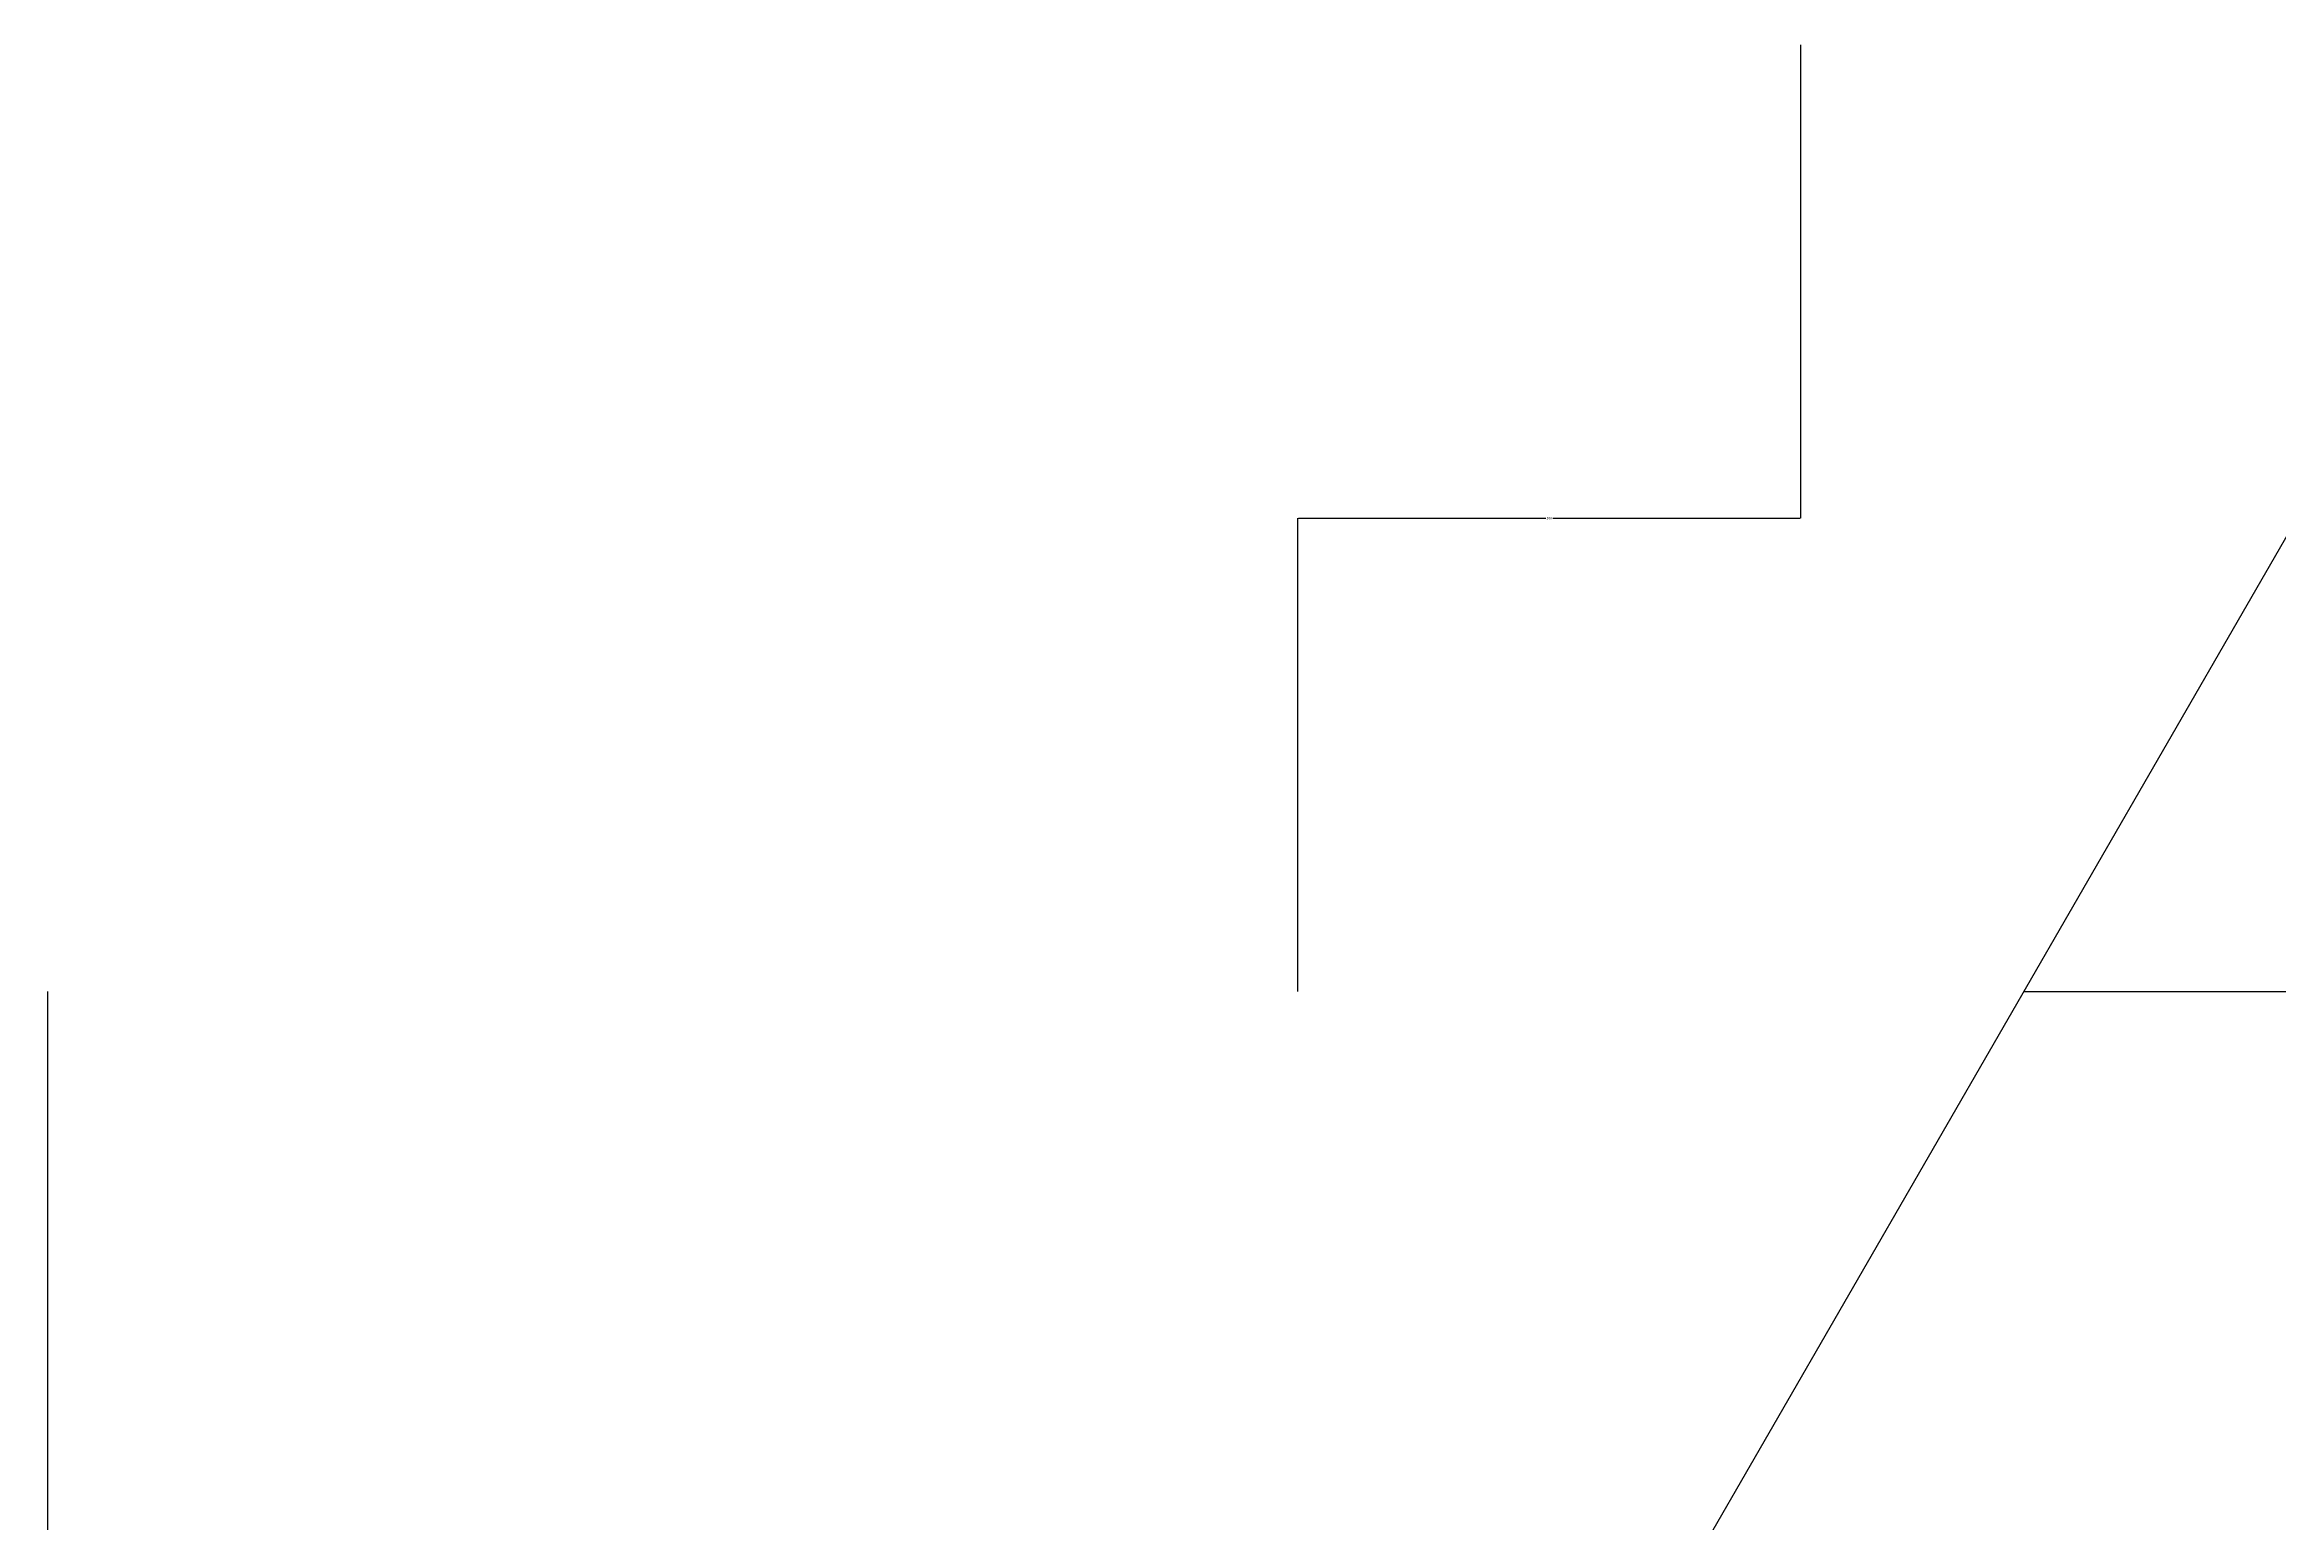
# Model space of a CAD drawing. Header units: metres. Extents: x 4568 to 182545, y -86951 to 35529.
# Drawn here: x 25917 to 26868, y -59697 to -59068 of the extents above; entities that cross this region are included whole.
import ezdxf

# ---------------------------------------------------------------- set-up
doc = ezdxf.new("R2010")
doc.units = ezdxf.units.M
for name, color, linetype in [('AXIS', 9, 'Continuous'), ('CCX', 7, 'Continuous'), ('LIS', 2, 'Continuous')]:
    doc.layers.add(name, color=color, linetype=linetype)
doc.dimstyles.get("Standard").update_dxf_attribs({"dimtxt": 2.5, "dimasz": 2.5, "dimexe": 1.25, "dimexo": 0.625, "dimtad": 1, "dimcen": 2.5, "dimazin": 3, "dimtfac": 1, "dimtmove": 0, "dimatfit": 3})

# ---------------------------------------------------------------- blocks, each defined once
blk = doc.blocks.new('_CLOSEDFILLED')
at = {"color": 0, "linetype": 'BYBLOCK'}
blk.add_solid([(-1, 0.2), (0, 0), (-1, -0.2)], dxfattribs=at)
blk = doc.blocks.new('*D525')
for p, q in [((26664.3, -59067.57), (26664.3, -59269.19)), ((26450.27, -59470.81), (26450.27, -59269.19)), ((26450.52, -59269.19), (26555.785, -59269.19)), ((26558.785, -59269.19), (26664.05, -59269.19))]:
    blk.add_line(p, q)
at = {"layer": 'Defpoints'}
for p in [(26664.3, -59067.57), (26450.27, -59269.19), (26450.27, -59470.81)]:
    blk.add_point(p, dxfattribs=at)
at = {"layer": 'CCX', "xscale": 0.25, "yscale": 0.25, "rotation": 180}
blk.add_blockref('_CLOSEDFILLED', (26450.27, -59269.19), dxfattribs=at)
at = {"layer": 'CCX', "xscale": 0.25, "yscale": 0.25}
blk.add_blockref('_CLOSEDFILLED', (26664.3, -59269.19), dxfattribs=at)
at = {"layer": 'CCX', "insert": (26557.285, -59269.19), "char_height": 1, "attachment_point": 5}
blk.add_mtext('500', dxfattribs=at)
blk = doc.blocks.new('*D528')
for p, q in [((25917.73, -59470.81), (25917.73, -59820.02)), ((25917.48, -59820.02), (25917.23, -59820.02)), ((25917.73, -60169.22), (25917.73, -59820.02)), ((25917.73, -59820.02), (25917.73, -59820.02)), ((25917.98, -59820.02), (25918.23, -59820.02))]:
    blk.add_line(p, q)
at = {"layer": 'Defpoints'}
for p in [(25917.73, -59470.81), (25917.73, -59820.02), (25917.73, -60169.22)]:
    blk.add_point(p, dxfattribs=at)
at = {"layer": 'CCX', "xscale": 0.25, "yscale": 0.25}
blk.add_blockref('_CLOSEDFILLED', (25917.73, -59820.02), dxfattribs=at)
at = {"layer": 'CCX', "xscale": 0.25, "yscale": 0.25, "rotation": 180}
blk.add_blockref('_CLOSEDFILLED', (25917.73, -59820.02), dxfattribs=at)
at = {"layer": 'CCX', "insert": (25917.73, -59818.895), "char_height": 1, "attachment_point": 5}
blk.add_mtext('870', dxfattribs=at)

msp = doc.modelspace()

# ---------------------------------------------------------------- linework, layer by layer
at = {"layer": 'AXIS'}
msp.add_line((26759.3, -59470.81), (27690.55, -59470.81), dxfattribs=at)
at = {"layer": 'LIS'}
msp.add_line((26154.44, -60518.43), (26992.12, -59067.57), dxfattribs=at)

# ---------------------------------------------------------------- dimensions: what is measured, and where the dimension line sits
at = {"layer": 'CCX'}
for base, p1, p2, text, picture, middle in [((26450.27, -59269.19), (26450.27, -59470.81), (26664.3, -59067.57), '500', '*D525', (26557.285, -59269.19)), ((25917.73, -59820.02), (25917.73, -60169.22), (25917.73, -59470.81), '870', '*D528', (25917.73, -59818.895))]:
    dim = msp.add_linear_dim(base=base, p1=p1, p2=p2, text=text, dimstyle='Standard', dxfattribs=at)
    dim.commit()
    dim.dimension.update_dxf_attribs({"geometry": picture, "text_midpoint": middle})

doc.saveas('drawing.dxf')
